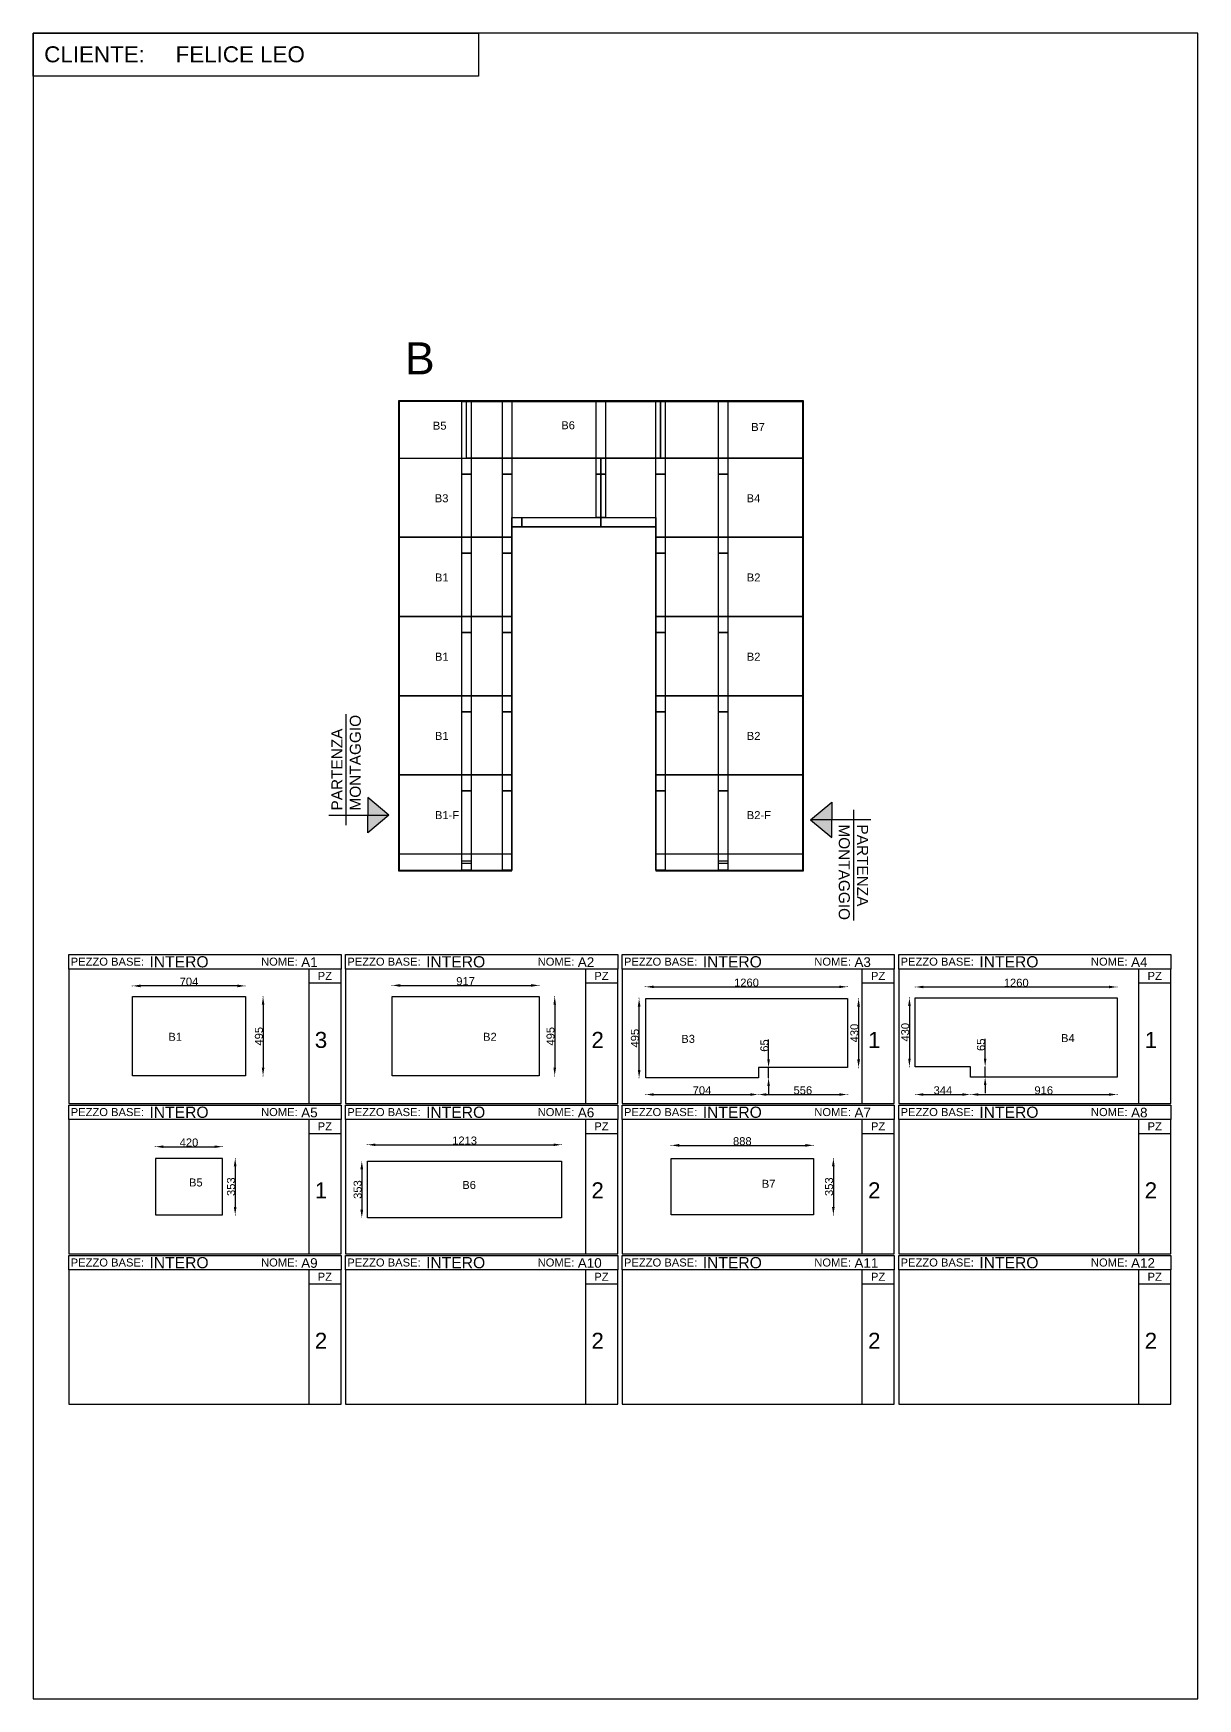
# Model space of a CAD drawing. Header units: millimetres. Extents: x -21857 to 52219, y -34656 to 2347.
# Drawn here: x 4397 to 11671, y -34656 to -24250 of the extents above; entities that cross this region are included whole.
import ezdxf

# ---------------------------------------------------------------- set-up
doc = ezdxf.new("R2010")
doc.units = ezdxf.units.MM
for name, color, linetype in [('- QUOTE', 7, 'Continuous'), ('DISTINTA PRODUZIONE', 7, 'Continuous'), ('FINESTRA', 7, 'Continuous'), ('NOTE TECNICHE', 7, 'Continuous'), ('OFFSET', 2, 'Continuous'), ('PERIMETRO', 1, 'Continuous')]:
    doc.layers.add(name, color=color, linetype=linetype)
for name, color, linetype, true_color in [('MURALI', 7, 'Continuous', 0x766a5e), ('PEZZI SU MISURA', 7, 'Continuous', 0xbb1e10), ('TABELLE TAGLIO', 7, 'Continuous', 0x7f868a)]:
    doc.layers.add(name, color=color, linetype=linetype, true_color=true_color)
doc.styles.get("Standard").update_dxf_attribs({"font": 'arial.ttf'})
doc.dimstyles.new('ISO-25', dxfattribs={"dimtxt": 50, "dimasz": 50, "dimexe": 1.25, "dimexo": 0.625, "dimtad": 1, "dimdec": 0, "dimtxsty": 'Standard', "dimcen": 2.5, "dimadec": 0, "dimazin": 0, "dimtfac": 1, "dimtdec": 0, "dimtmove": 0, "dimatfit": 3, "dimfxl": 1, "dimfxlon": 1, "dimarcsym": 0})

# ---------------------------------------------------------------- blocks, each defined once
blk = doc.blocks.new('TABELLA PEZZI')
at = {"layer": 'TABELLE TAGLIO'}
for points in [[(0, 0), (0, 90), (1700, 90), (1700, 0), (0, 0)], [(1500, -840), (1700, -840), (1700, 0), (1500, 0)], [(1700, -89), (1500, -89)]]:
    blk.add_lwpolyline(points, dxfattribs=at)
blk.add_lwpolyline([(0, -840), (1500, -840), (1500, 0), (0, 0)], close=True, dxfattribs=at)
for tag, p, height in [('DERIVAZIONE', (503, 10), 70), ('NOME', (1451, 13), 60), ('QUANTITA', (1536, -493), 100)]:
    blk.add_attdef(tag, p, '', height=height)
for s, p in [('PEZZO BASE:', (11, 21)), ('NOME:', (1200, 21)), ('PZ', (1554, -68))]:
    blk.add_text(s, height=50, dxfattribs=at).set_placement(p)
blk = doc.blocks.new('*D141')
at = {"layer": '- QUOTE', "color": 0, "lineweight": -2, "transparency": 16777216}
for p, q in [((5017, -30203), (5017, -30201)), ((5671, -30202), (5067, -30202)), ((5721, -30203), (5721, -30201))]:
    blk.add_line(p, q, dxfattribs=at)
at = {"layer": '- QUOTE', "color": 0, "transparency": 16777216}
for points in [[(5067, -30194), (5067, -30211), (5017, -30202)], [(5671, -30194), (5671, -30211), (5721, -30202)]]:
    blk.add_solid(points, dxfattribs=at)
at = {"layer": 'Defpoints', "color": 0, "transparency": 16777216}
for p in [(5017, -30202), (5017, -30269), (5721, -30269)]:
    blk.add_point(p, dxfattribs=at)
at = {"layer": '- QUOTE', "color": 0, "transparency": 16777216, "insert": (5369, -30176), "char_height": 50, "attachment_point": 5}
blk.add_mtext('704', dxfattribs=at)
blk = doc.blocks.new('*D142')
at = {"layer": '- QUOTE', "color": 0, "lineweight": -2, "transparency": 16777216}
for p, q in [((5831, -30269), (5833, -30269)), ((5832, -30319), (5832, -30714)), ((5831, -30764), (5833, -30764))]:
    blk.add_line(p, q, dxfattribs=at)
at = {"layer": '- QUOTE', "color": 0, "transparency": 16777216}
for points in [[(5824, -30319), (5840, -30319), (5832, -30269)], [(5824, -30714), (5840, -30714), (5832, -30764)]]:
    blk.add_solid(points, dxfattribs=at)
at = {"layer": 'Defpoints', "color": 0, "transparency": 16777216}
for p in [(5721, -30269), (5721, -30764), (5832, -30764)]:
    blk.add_point(p, dxfattribs=at)
at = {"layer": '- QUOTE', "color": 0, "transparency": 16777216, "insert": (5806, -30517), "char_height": 50, "attachment_point": 5, "rotation": 90}
blk.add_mtext('495', dxfattribs=at)
blk = doc.blocks.new('*D143')
at = {"layer": '- QUOTE', "color": 0, "lineweight": -2, "transparency": 16777216}
for p, q in [((6639, -30200), (6639, -30198)), ((6689, -30199), (7506, -30199)), ((7556, -30200), (7556, -30198))]:
    blk.add_line(p, q, dxfattribs=at)
at = {"layer": '- QUOTE', "color": 0, "transparency": 16777216}
for points in [[(6689, -30191), (6689, -30208), (6639, -30199)], [(7506, -30191), (7506, -30208), (7556, -30199)]]:
    blk.add_solid(points, dxfattribs=at)
at = {"layer": 'Defpoints', "color": 0, "transparency": 16777216}
for p in [(6639, -30269), (7556, -30199), (7556, -30269)]:
    blk.add_point(p, dxfattribs=at)
at = {"layer": '- QUOTE', "color": 0, "transparency": 16777216, "insert": (7097, -30173), "char_height": 50, "attachment_point": 5}
blk.add_mtext('917', dxfattribs=at)
blk = doc.blocks.new('*D144')
at = {"layer": '- QUOTE', "color": 0, "lineweight": -2, "transparency": 16777216}
for p, q in [((7653, -30269), (7655, -30269)), ((7654, -30319), (7654, -30714)), ((7653, -30764), (7655, -30764))]:
    blk.add_line(p, q, dxfattribs=at)
at = {"layer": '- QUOTE', "color": 0, "transparency": 16777216}
for points in [[(7646, -30319), (7662, -30319), (7654, -30269)], [(7646, -30714), (7662, -30714), (7654, -30764)]]:
    blk.add_solid(points, dxfattribs=at)
at = {"layer": 'Defpoints', "color": 0, "transparency": 16777216}
for p in [(7556, -30269), (7556, -30764), (7654, -30764)]:
    blk.add_point(p, dxfattribs=at)
at = {"layer": '- QUOTE', "color": 0, "transparency": 16777216, "insert": (7628, -30517), "char_height": 50, "attachment_point": 5, "rotation": 90}
blk.add_mtext('495', dxfattribs=at)
blk = doc.blocks.new('*D145')
at = {"layer": '- QUOTE', "color": 0, "lineweight": -2, "transparency": 16777216}
for p, q in [((8222, -30209), (8222, -30207)), ((8272, -30208), (9432, -30208)), ((9482, -30209), (9482, -30207))]:
    blk.add_line(p, q, dxfattribs=at)
at = {"layer": '- QUOTE', "color": 0, "transparency": 16777216}
for points in [[(8272, -30200), (8272, -30216), (8222, -30208)], [(9432, -30200), (9432, -30216), (9482, -30208)]]:
    blk.add_solid(points, dxfattribs=at)
at = {"layer": 'Defpoints', "color": 0, "transparency": 16777216}
for p in [(8222, -30282), (9482, -30208), (9482, -30282)]:
    blk.add_point(p, dxfattribs=at)
at = {"layer": '- QUOTE', "color": 0, "transparency": 16777216, "insert": (8852, -30182), "char_height": 50, "attachment_point": 5}
blk.add_mtext('1260', dxfattribs=at)
blk = doc.blocks.new('*D146')
at = {"layer": '- QUOTE', "color": 0, "lineweight": -2, "transparency": 16777216}
for p, q in [((9551, -30282), (9554, -30282)), ((9552, -30332), (9552, -30662)), ((9551, -30712), (9554, -30712))]:
    blk.add_line(p, q, dxfattribs=at)
at = {"layer": '- QUOTE', "color": 0, "transparency": 16777216}
for points in [[(9544, -30332), (9561, -30332), (9552, -30282)], [(9544, -30662), (9561, -30662), (9552, -30712)]]:
    blk.add_solid(points, dxfattribs=at)
at = {"layer": 'Defpoints', "color": 0, "transparency": 16777216}
for p in [(9482, -30282), (9482, -30712), (9552, -30712)]:
    blk.add_point(p, dxfattribs=at)
at = {"layer": '- QUOTE', "color": 0, "transparency": 16777216, "insert": (9526, -30497), "char_height": 50, "attachment_point": 5, "rotation": 90}
blk.add_mtext('430', dxfattribs=at)
blk = doc.blocks.new('*D147')
at = {"layer": '- QUOTE', "color": 0, "lineweight": -2, "transparency": 16777216}
for p, q in [((8182, -30282), (8180, -30282)), ((8181, -30727), (8181, -30332)), ((8182, -30777), (8180, -30777))]:
    blk.add_line(p, q, dxfattribs=at)
at = {"layer": '- QUOTE', "color": 0, "transparency": 16777216}
for points in [[(8173, -30332), (8190, -30332), (8181, -30282)], [(8173, -30727), (8190, -30727), (8181, -30777)]]:
    blk.add_solid(points, dxfattribs=at)
at = {"layer": 'Defpoints', "color": 0, "transparency": 16777216}
for p in [(8181, -30282), (8222, -30282), (8222, -30777)]:
    blk.add_point(p, dxfattribs=at)
at = {"layer": '- QUOTE', "color": 0, "transparency": 16777216, "insert": (8155, -30529), "char_height": 50, "attachment_point": 5, "rotation": 90}
blk.add_mtext('495', dxfattribs=at)
blk = doc.blocks.new('*D132')
at = {"layer": '- QUOTE', "color": 0, "lineweight": -2, "transparency": 16777216}
for p, q in [((8222, -30880), (8222, -30882)), ((8272, -30881), (8876, -30881)), ((8926, -30880), (8926, -30882))]:
    blk.add_line(p, q, dxfattribs=at)
at = {"layer": '- QUOTE', "color": 0, "transparency": 16777216}
for points in [[(8272, -30873), (8272, -30889), (8222, -30881)], [(8876, -30873), (8876, -30889), (8926, -30881)]]:
    blk.add_solid(points, dxfattribs=at)
at = {"layer": 'Defpoints', "color": 0, "transparency": 16777216}
for p in [(8222, -30777), (8926, -30777), (8926, -30881)]:
    blk.add_point(p, dxfattribs=at)
at = {"layer": '- QUOTE', "color": 0, "transparency": 16777216, "insert": (8574, -30855), "char_height": 50, "attachment_point": 5}
blk.add_mtext('704', dxfattribs=at)
blk = doc.blocks.new('*D133')
at = {"layer": '- QUOTE', "color": 0, "lineweight": -2, "transparency": 16777216}
for p, q in [((8990, -30662), (8990, -30538)), ((8989, -30712), (8991, -30712)), ((8989, -30777), (8991, -30777)), ((8990, -30777), (8990, -30712)), ((8990, -30827), (8990, -30877))]:
    blk.add_line(p, q, dxfattribs=at)
at = {"layer": '- QUOTE', "color": 0, "transparency": 16777216}
for points in [[(8982, -30662), (8998, -30662), (8990, -30712)], [(8982, -30827), (8998, -30827), (8990, -30777)]]:
    blk.add_solid(points, dxfattribs=at)
at = {"layer": 'Defpoints', "color": 0, "transparency": 16777216}
for p in [(8926, -30712), (8926, -30777), (8990, -30712)]:
    blk.add_point(p, dxfattribs=at)
at = {"layer": '- QUOTE', "color": 0, "transparency": 16777216, "insert": (8964, -30575), "char_height": 50, "attachment_point": 5, "rotation": 90}
blk.add_mtext('65', dxfattribs=at)
blk = doc.blocks.new('*D127')
at = {"layer": '- QUOTE', "color": 0, "lineweight": -2, "transparency": 16777216}
for p, q in [((8926, -30880), (8926, -30882)), ((8976, -30881), (9432, -30881)), ((9482, -30880), (9482, -30882))]:
    blk.add_line(p, q, dxfattribs=at)
at = {"layer": '- QUOTE', "color": 0, "transparency": 16777216}
for points in [[(8976, -30873), (8976, -30889), (8926, -30881)], [(9432, -30873), (9432, -30889), (9482, -30881)]]:
    blk.add_solid(points, dxfattribs=at)
at = {"layer": 'Defpoints', "color": 0, "transparency": 16777216}
for p in [(8926, -30712), (9482, -30712), (9482, -30881)]:
    blk.add_point(p, dxfattribs=at)
at = {"layer": '- QUOTE', "color": 0, "transparency": 16777216, "insert": (9204, -30855), "char_height": 50, "attachment_point": 5}
blk.add_mtext('556', dxfattribs=at)
blk = doc.blocks.new('*D134')
at = {"layer": '- QUOTE', "color": 0, "lineweight": -2, "transparency": 16777216}
for p, q in [((9907, -30210), (9907, -30208)), ((9957, -30209), (11117, -30209)), ((11167, -30210), (11167, -30208))]:
    blk.add_line(p, q, dxfattribs=at)
at = {"layer": '- QUOTE', "color": 0, "transparency": 16777216}
for points in [[(9957, -30201), (9957, -30217), (9907, -30209)], [(11117, -30201), (11117, -30217), (11167, -30209)]]:
    blk.add_solid(points, dxfattribs=at)
at = {"layer": 'Defpoints', "color": 0, "transparency": 16777216}
for p in [(9907, -30277), (11167, -30209), (11167, -30277)]:
    blk.add_point(p, dxfattribs=at)
at = {"layer": '- QUOTE', "color": 0, "transparency": 16777216, "insert": (10537, -30183), "char_height": 50, "attachment_point": 5}
blk.add_mtext('1260', dxfattribs=at)
blk = doc.blocks.new('*D135')
at = {"layer": '- QUOTE', "color": 0, "lineweight": -2, "transparency": 16777216}
for p, q in [((9871, -30277), (9869, -30277)), ((9870, -30327), (9870, -30657)), ((9871, -30707), (9869, -30707))]:
    blk.add_line(p, q, dxfattribs=at)
at = {"layer": '- QUOTE', "color": 0, "transparency": 16777216}
for points in [[(9862, -30327), (9878, -30327), (9870, -30277)], [(9862, -30657), (9878, -30657), (9870, -30707)]]:
    blk.add_solid(points, dxfattribs=at)
at = {"layer": 'Defpoints', "color": 0, "transparency": 16777216}
for p in [(9907, -30277), (9870, -30707), (9907, -30707)]:
    blk.add_point(p, dxfattribs=at)
at = {"layer": '- QUOTE', "color": 0, "transparency": 16777216, "insert": (9844, -30492), "char_height": 50, "attachment_point": 5, "rotation": 90}
blk.add_mtext('430', dxfattribs=at)
blk = doc.blocks.new('*D136')
at = {"layer": '- QUOTE', "color": 0, "lineweight": -2, "transparency": 16777216}
for p, q in [((9907, -30880), (9907, -30882)), ((9957, -30881), (10201, -30881)), ((10251, -30880), (10251, -30882))]:
    blk.add_line(p, q, dxfattribs=at)
at = {"layer": '- QUOTE', "color": 0, "transparency": 16777216}
for points in [[(9957, -30873), (9957, -30889), (9907, -30881)], [(10201, -30873), (10201, -30889), (10251, -30881)]]:
    blk.add_solid(points, dxfattribs=at)
at = {"layer": 'Defpoints', "color": 0, "transparency": 16777216}
for p in [(9907, -30707), (10251, -30707), (10251, -30881)]:
    blk.add_point(p, dxfattribs=at)
at = {"layer": '- QUOTE', "color": 0, "transparency": 16777216, "insert": (10079, -30855), "char_height": 50, "attachment_point": 5}
blk.add_mtext('344', dxfattribs=at)
blk = doc.blocks.new('*D137')
at = {"layer": '- QUOTE', "color": 0, "lineweight": -2, "transparency": 16777216}
for p, q in [((10343, -30657), (10343, -30534)), ((10342, -30707), (10344, -30707)), ((10342, -30772), (10344, -30772)), ((10343, -30772), (10343, -30707)), ((10343, -30822), (10343, -30872))]:
    blk.add_line(p, q, dxfattribs=at)
at = {"layer": '- QUOTE', "color": 0, "transparency": 16777216}
for points in [[(10335, -30657), (10351, -30657), (10343, -30707)], [(10335, -30822), (10351, -30822), (10343, -30772)]]:
    blk.add_solid(points, dxfattribs=at)
at = {"layer": 'Defpoints', "color": 0, "transparency": 16777216}
for p in [(10251, -30707), (10251, -30772), (10343, -30707)]:
    blk.add_point(p, dxfattribs=at)
at = {"layer": '- QUOTE', "color": 0, "transparency": 16777216, "insert": (10317, -30570), "char_height": 50, "attachment_point": 5, "rotation": 90}
blk.add_mtext('65', dxfattribs=at)
blk = doc.blocks.new('*D138')
at = {"layer": '- QUOTE', "color": 0, "lineweight": -2, "transparency": 16777216}
for p, q in [((10251, -30880), (10251, -30882)), ((10301, -30881), (11117, -30881)), ((11167, -30880), (11167, -30882))]:
    blk.add_line(p, q, dxfattribs=at)
at = {"layer": '- QUOTE', "color": 0, "transparency": 16777216}
for points in [[(10301, -30873), (10301, -30889), (10251, -30881)], [(11117, -30873), (11117, -30889), (11167, -30881)]]:
    blk.add_solid(points, dxfattribs=at)
at = {"layer": 'Defpoints', "color": 0, "transparency": 16777216}
for p in [(10251, -30772), (11167, -30772), (11167, -30881)]:
    blk.add_point(p, dxfattribs=at)
at = {"layer": '- QUOTE', "color": 0, "transparency": 16777216, "insert": (10709, -30855), "char_height": 50, "attachment_point": 5}
blk.add_mtext('916', dxfattribs=at)
blk = doc.blocks.new('*D139')
at = {"layer": '- QUOTE', "color": 0, "lineweight": -2, "transparency": 16777216}
for p, q in [((5159, -31208), (5159, -31206)), ((5209, -31207), (5529, -31207)), ((5579, -31208), (5579, -31206))]:
    blk.add_line(p, q, dxfattribs=at)
at = {"layer": '- QUOTE', "color": 0, "transparency": 16777216}
for points in [[(5209, -31199), (5209, -31215), (5159, -31207)], [(5529, -31199), (5529, -31215), (5579, -31207)]]:
    blk.add_solid(points, dxfattribs=at)
at = {"layer": 'Defpoints', "color": 0, "transparency": 16777216}
for p in [(5579, -31207), (5159, -31280), (5579, -31280)]:
    blk.add_point(p, dxfattribs=at)
at = {"layer": '- QUOTE', "color": 0, "transparency": 16777216, "insert": (5369, -31181), "char_height": 50, "attachment_point": 5}
blk.add_mtext('420', dxfattribs=at)
blk = doc.blocks.new('*D140')
at = {"layer": '- QUOTE', "color": 0, "lineweight": -2, "transparency": 16777216}
for p, q in [((5657, -31280), (5659, -31280)), ((5658, -31330), (5658, -31583)), ((5657, -31633), (5659, -31633))]:
    blk.add_line(p, q, dxfattribs=at)
at = {"layer": '- QUOTE', "color": 0, "transparency": 16777216}
for points in [[(5649, -31330), (5666, -31330), (5658, -31280)], [(5649, -31583), (5666, -31583), (5658, -31633)]]:
    blk.add_solid(points, dxfattribs=at)
at = {"layer": 'Defpoints', "color": 0, "transparency": 16777216}
for p in [(5579, -31280), (5579, -31633), (5658, -31633)]:
    blk.add_point(p, dxfattribs=at)
at = {"layer": '- QUOTE', "color": 0, "transparency": 16777216, "insert": (5632, -31457), "char_height": 50, "attachment_point": 5, "rotation": 90}
blk.add_mtext('353', dxfattribs=at)
blk = doc.blocks.new('*D128')
at = {"layer": '- QUOTE', "color": 0, "lineweight": -2, "transparency": 16777216}
for p, q in [((6484, -31196), (6484, -31194)), ((6534, -31195), (7647, -31195)), ((7697, -31196), (7697, -31194))]:
    blk.add_line(p, q, dxfattribs=at)
at = {"layer": '- QUOTE', "color": 0, "transparency": 16777216}
for points in [[(6534, -31187), (6534, -31203), (6484, -31195)], [(7647, -31187), (7647, -31203), (7697, -31195)]]:
    blk.add_solid(points, dxfattribs=at)
at = {"layer": 'Defpoints', "color": 0, "transparency": 16777216}
for p in [(7697, -31195), (6484, -31298), (7697, -31298)]:
    blk.add_point(p, dxfattribs=at)
at = {"layer": '- QUOTE', "color": 0, "transparency": 16777216, "insert": (7091, -31169), "char_height": 50, "attachment_point": 5}
blk.add_mtext('1213', dxfattribs=at)
blk = doc.blocks.new('*D129')
at = {"layer": '- QUOTE', "color": 0, "lineweight": -2, "transparency": 16777216}
for p, q in [((6450, -31298), (6448, -31298)), ((6449, -31348), (6449, -31601)), ((6450, -31651), (6448, -31651))]:
    blk.add_line(p, q, dxfattribs=at)
at = {"layer": '- QUOTE', "color": 0, "transparency": 16777216}
for points in [[(6440, -31348), (6457, -31348), (6449, -31298)], [(6440, -31601), (6457, -31601), (6449, -31651)]]:
    blk.add_solid(points, dxfattribs=at)
at = {"layer": 'Defpoints', "color": 0, "transparency": 16777216}
for p in [(6484, -31298), (6449, -31651), (6484, -31651)]:
    blk.add_point(p, dxfattribs=at)
at = {"layer": '- QUOTE', "color": 0, "transparency": 16777216, "insert": (6423, -31475), "char_height": 50, "attachment_point": 5, "rotation": 90}
blk.add_mtext('353', dxfattribs=at)
blk = doc.blocks.new('*D130')
at = {"layer": '- QUOTE', "color": 0, "lineweight": -2, "transparency": 16777216}
for p, q in [((8382, -31200), (8382, -31197)), ((8432, -31199), (9220, -31199)), ((9270, -31200), (9270, -31197))]:
    blk.add_line(p, q, dxfattribs=at)
at = {"layer": '- QUOTE', "color": 0, "transparency": 16777216}
for points in [[(8432, -31190), (8432, -31207), (8382, -31199)], [(9220, -31190), (9220, -31207), (9270, -31199)]]:
    blk.add_solid(points, dxfattribs=at)
at = {"layer": 'Defpoints', "color": 0, "transparency": 16777216}
for p in [(9270, -31199), (8382, -31280), (9270, -31280)]:
    blk.add_point(p, dxfattribs=at)
at = {"layer": '- QUOTE', "color": 0, "transparency": 16777216, "insert": (8826, -31173), "char_height": 50, "attachment_point": 5}
blk.add_mtext('888', dxfattribs=at)
blk = doc.blocks.new('*D131')
at = {"layer": '- QUOTE', "color": 0, "lineweight": -2, "transparency": 16777216}
for p, q in [((9394, -31280), (9396, -31280)), ((9395, -31330), (9395, -31583)), ((9394, -31633), (9396, -31633))]:
    blk.add_line(p, q, dxfattribs=at)
at = {"layer": '- QUOTE', "color": 0, "transparency": 16777216}
for points in [[(9386, -31330), (9403, -31330), (9395, -31280)], [(9386, -31583), (9403, -31583), (9395, -31633)]]:
    blk.add_solid(points, dxfattribs=at)
at = {"layer": 'Defpoints', "color": 0, "transparency": 16777216}
for p in [(9270, -31280), (9270, -31633), (9395, -31633)]:
    blk.add_point(p, dxfattribs=at)
at = {"layer": '- QUOTE', "color": 0, "transparency": 16777216, "insert": (9368, -31457), "char_height": 50, "attachment_point": 5, "rotation": 90}
blk.add_mtext('353', dxfattribs=at)
blk = doc.blocks.new('PARTENZA MONTAGGIO')
at = {"layer": 'NOTE TECNICHE'}
h = blk.add_hatch(color=3, dxfattribs=at)
h.dxf.hatch_style = 1
h.paths.add_polyline_path([(29.6, -347), (116.6, -274.7), (29.6, -274.7)])
h.paths.add_polyline_path([(29.6, -274.7), (116.6, -274.7), (29.6, -202.4)])
at = {"layer": 'NOTE TECNICHE', "color": 3}
for points in [[(-58.3, -315.9), (-58.3, 137.3)], [(-129.7, -274.7), (116.6, -274.7), (29.6, -202.4), (29.6, -274.7)], [(-129.7, -274.7), (116.6, -274.7), (29.6, -347), (29.6, -274.7)]]:
    blk.add_lwpolyline(points, dxfattribs=at)
at = {"layer": 'NOTE TECNICHE', "insert": (-118.7, -256.3), "char_height": 45, "attachment_point": 1, "rotation": 90}
blk.add_mtext_dynamic_manual_height_columns('PARTENZA MONTAGGIO', width=465.264, gutter_width=2326.3, heights=[0], dxfattribs=at)

msp = doc.modelspace()

# ---------------------------------------------------------------- linework, layer by layer
msp.add_lwpolyline([(4396.7, -34656.5), (11670.7, -34656.5), (11670.7, -24249.5), (4396.7, -24249.5)], close=True)
at = {"layer": 'FINESTRA'}
msp.add_lwpolyline([(4396.7, -24249.5), (7177.5, -24249.5), (7177.5, -24518.1), (4396.7, -24518.1)], close=True, dxfattribs=at)
at = {"layer": 'MURALI'}
for points in [[(7073.5, -26550.9), (7131.5, -26550.9), (7131.5, -27003.9), (7073.5, -27003.9)], [(7328.5, -26550.9), (7386.5, -26550.9), (7386.5, -27003.9), (7328.5, -27003.9)], [(7971.1, -27003.9), (7913.1, -27003.9), (7913.1, -26550.9), (7971.1, -26550.9)], [(8286.5, -26550.9), (8344.5, -26550.9), (8344.5, -27003.9), (8286.5, -27003.9)], [(8677.5, -26550.9), (8735.5, -26550.9), (8735.5, -27003.9), (8677.5, -27003.9)], [(7073.5, -27003.9), (7131.5, -27003.9), (7131.5, -27498.9), (7073.5, -27498.9)], [(7328.5, -27003.9), (7386.5, -27003.9), (7386.5, -27498.9), (7328.5, -27498.9)], [(7971.1, -27275.9), (7913.1, -27275.9), (7913.1, -27003.9), (7971.1, -27003.9)], [(8286.5, -27003.9), (8344.5, -27003.9), (8344.5, -27498.9), (8286.5, -27498.9)], [(8677.5, -27003.9), (8735.5, -27003.9), (8735.5, -27498.9), (8677.5, -27498.9)], [(7386.5, -27333.9), (7386.5, -27275.9), (7447.5, -27275.9), (7447.5, -27333.9)], [(7447.5, -27333.9), (7447.5, -27275.9), (7942.5, -27275.9), (7942.5, -27333.9)], [(7942.5, -27333.9), (7942.5, -27275.9), (8286.5, -27275.9), (8286.5, -27333.9)], [(7073.5, -27498.9), (7131.5, -27498.9), (7131.5, -27993.9), (7073.5, -27993.9)], [(7328.5, -27498.9), (7386.5, -27498.9), (7386.5, -27993.9), (7328.5, -27993.9)], [(8286.5, -27498.9), (8344.5, -27498.9), (8344.5, -27993.9), (8286.5, -27993.9)], [(8677.5, -27498.9), (8735.5, -27498.9), (8735.5, -27993.9), (8677.5, -27993.9)], [(7073.5, -27993.9), (7131.5, -27993.9), (7131.5, -28488.9), (7073.5, -28488.9)], [(7328.5, -27993.9), (7386.5, -27993.9), (7386.5, -28488.9), (7328.5, -28488.9)], [(8286.5, -27993.9), (8344.5, -27993.9), (8344.5, -28488.9), (8286.5, -28488.9)], [(8677.5, -27993.9), (8735.5, -27993.9), (8735.5, -28488.9), (8677.5, -28488.9)], [(7073.5, -28488.9), (7131.5, -28488.9), (7131.5, -28983.9), (7073.5, -28983.9)], [(7328.5, -28488.9), (7386.5, -28488.9), (7386.5, -28983.9), (7328.5, -28983.9)], [(8286.5, -28488.9), (8344.5, -28488.9), (8344.5, -28983.9), (8286.5, -28983.9)], [(8677.5, -28488.9), (8735.5, -28488.9), (8735.5, -28983.9), (8677.5, -28983.9)], [(7073.5, -28983.9), (7131.5, -28983.9), (7131.5, -29478.9), (7073.5, -29478.9)], [(7328.5, -28983.9), (7386.5, -28983.9), (7386.5, -29478.9), (7328.5, -29478.9)], [(8286.5, -28983.9), (8344.5, -28983.9), (8344.5, -29478.9), (8286.5, -29478.9)], [(8677.5, -28983.9), (8735.5, -28983.9), (8735.5, -29478.9), (8677.5, -29478.9)], [(7131.5, -29436.6), (7073.5, -29436.6), (7073.5, -29421), (7131.5, -29421)], [(8735.5, -29436.6), (8677.5, -29436.6), (8677.5, -29421), (8735.5, -29421)]]:
    msp.add_lwpolyline(points, close=True, dxfattribs=at)
at = {"layer": 'OFFSET'}
msp.add_lwpolyline([(8286.5, -29478.9), (9203.5, -29478.9), (9203.5, -26550.9), (6682.5, -26550.9), (6682.5, -29478.9), (7386.5, -29478.9)], dxfattribs=at)
at = {"layer": 'PERIMETRO'}
for points in [[(8286.5, -29483.9), (9208.5, -29483.9), (9208.5, -26545.9), (6677.5, -26545.9), (6677.5, -29483.9)], [(7386.5, -29483.9), (7386.5, -27333.9), (8286.5, -27333.9), (8286.5, -29483.9)], [(6677.5, -29483.9), (7386.5, -29483.9)]]:
    msp.add_lwpolyline(points, dxfattribs=at)
at = {"layer": 'PEZZI SU MISURA'}
for points in [[(6682.5, -26903.9), (7102.5, -26903.9), (7102.5, -26550.9), (6682.5, -26550.9), (6682.5, -26903.9)], [(7102.5, -26550.9), (8315.5, -26550.9), (8315.5, -26903.9), (7102.5, -26903.9), (7102.5, -26550.9)], [(8315.5, -26550.9), (9203.5, -26550.9), (9203.5, -26903.9), (8315.5, -26903.9), (8315.5, -26550.9)], [(7942.5, -27333.9), (7386.5, -27333.9), (7386.5, -27398.9), (6682.5, -27398.9), (6682.5, -26903.9), (7942.5, -26903.9), (7942.5, -27333.9)], [(7942.5, -26903.9), (9202.5, -26903.9), (9202.5, -27398.9), (8286.5, -27398.9), (8286.5, -27333.9), (7942.5, -27333.9), (7942.5, -26903.9)], [(9482.5, -30711.9), (8926.5, -30711.9), (8926.5, -30776.9), (8222.5, -30776.9), (8222.5, -30281.9), (9482.5, -30281.9), (9482.5, -30711.9)], [(9906.7, -30277.2), (11166.7, -30277.2), (11166.7, -30772.2), (10250.7, -30772.2), (10250.7, -30707.2), (9906.7, -30707.2), (9906.7, -30277.2)], [(5159.2, -31633.2), (5579.2, -31633.2), (5579.2, -31280.2), (5159.2, -31280.2), (5159.2, -31633.2)], [(6484.2, -31298.3), (7697.2, -31298.3), (7697.2, -31651.3), (6484.2, -31651.3), (6484.2, -31298.3)], [(8381.6, -31280.2), (9269.6, -31280.2), (9269.6, -31633.2), (8381.6, -31633.2), (8381.6, -31280.2)]]:
    msp.add_lwpolyline(points, dxfattribs=at)
for points in [[(6682.5, -27398.9), (7386.5, -27398.9), (7386.5, -27893.9), (6682.5, -27893.9)], [(8286.5, -27398.9), (9203.5, -27398.9), (9203.5, -27893.9), (8286.5, -27893.9)], [(6682.5, -27893.9), (7386.5, -27893.9), (7386.5, -28388.9), (6682.5, -28388.9)], [(8286.5, -27893.9), (9203.5, -27893.9), (9203.5, -28388.9), (8286.5, -28388.9)], [(6682.5, -28388.9), (7386.5, -28388.9), (7386.5, -28883.9), (6682.5, -28883.9)], [(8286.5, -28388.9), (9203.5, -28388.9), (9203.5, -28883.9), (8286.5, -28883.9)], [(6682.5, -28883.9), (7386.5, -28883.9), (7386.5, -29378.9), (6682.5, -29378.9)], [(8286.5, -28883.9), (9203.5, -28883.9), (9203.5, -29378.9), (8286.5, -29378.9)], [(5017.2, -30269.2), (5721.2, -30269.2), (5721.2, -30764.2), (5017.2, -30764.2)], [(6638.9, -30269.2), (7555.9, -30269.2), (7555.9, -30764.2), (6638.9, -30764.2)]]:
    msp.add_lwpolyline(points, close=True, dxfattribs=at)

# ---------------------------------------------------------------- block references
at = {"layer": 'NOTE TECNICHE', "xscale": 1.527824448659311, "yscale": 1.527824448659311, "zscale": 1.527824448659311}
msp.add_blockref('PARTENZA MONTAGGIO', (6440.5, -28714.7), dxfattribs=at)
at = {"layer": 'NOTE TECNICHE', "xscale": 1.527824448659311, "yscale": 1.527824448659311, "zscale": 1.527824448659311, "rotation": 180}
msp.add_blockref('PARTENZA MONTAGGIO', (9430.5, -29584.7), dxfattribs=at)
at = {"layer": 'TABELLE TAGLIO'}
for p, values in [((4619.2, -30096.7), {'QUANTITA': '3', 'DERIVAZIONE': 'INTERO', 'NOME': 'A1'}), ((6347.4, -30096.7), {'QUANTITA': '2', 'DERIVAZIONE': 'INTERO', 'NOME': 'A2'}), ((8075.6, -30096.7), {'QUANTITA': '1', 'DERIVAZIONE': 'INTERO', 'NOME': 'A3'}), ((9803.7, -30096.7), {'QUANTITA': '1', 'DERIVAZIONE': 'INTERO', 'NOME': 'A4'}), ((4619.2, -31036.7), {'QUANTITA': '1', 'DERIVAZIONE': 'INTERO', 'NOME': 'A5'}), ((6347.4, -31036.7), {'QUANTITA': '2', 'DERIVAZIONE': 'INTERO', 'NOME': 'A6'}), ((8075.6, -31036.7), {'QUANTITA': '2', 'DERIVAZIONE': 'INTERO', 'NOME': 'A7'}), ((9803.7, -31036.7), {'QUANTITA': '2', 'DERIVAZIONE': 'INTERO', 'NOME': 'A8'}), ((4619.2, -31976.7), {'QUANTITA': '2', 'DERIVAZIONE': 'INTERO', 'NOME': 'A9'}), ((6347.4, -31976.7), {'QUANTITA': '2', 'DERIVAZIONE': 'INTERO', 'NOME': 'A10'}), ((8075.6, -31976.7), {'QUANTITA': '2', 'DERIVAZIONE': 'INTERO', 'NOME': 'A11'}), ((9803.7, -31976.7), {'QUANTITA': '2', 'DERIVAZIONE': 'INTERO', 'NOME': 'A12'})]:
    msp.add_blockref('TABELLA PEZZI', p, dxfattribs=at).add_auto_attribs(values)

# ---------------------------------------------------------------- texts
at = {"layer": 'DISTINTA PRODUZIONE', "char_height": 50, "attachment_point": 1}
for s, insert in [('B5', (6892.5, -26676.4)), ('B6', (7694.8, -26673.9)), ('B7', (8881.4, -26684.7)), ('B3', (6904.6, -27130.1)), ('B4', (8852.8, -27130.1)), ('B1', (6905.6, -27625.1)), ('B2', (8853.8, -27625.1)), ('B1', (6905.6, -28120.1)), ('B2', (8853.8, -28120.1)), ('B1', (6905.6, -28615.1)), ('B2', (8853.8, -28615.1)), ('B1-F', (6905.6, -29110.1)), ('B2-F', (8853.8, -29110.1)), ('B1', (5240.3, -30495.4)), ('B2', (7206.2, -30495.4)), ('B3', (8444.6, -30508.1)), ('B4', (10817, -30503.4)), ('B5', (5369.2, -31405.6)), ('B6', (7076.5, -31421.2)), ('B7', (8947.5, -31413.9))]:
    msp.add_mtext_dynamic_manual_height_columns(s, width=389.083, gutter_width=1550.9, heights=[0], dxfattribs=dict(at, insert=insert))
at = {"layer": 'FINESTRA', "attachment_point": 1}
for s, width, insert, char_height in [('CLIENTE:', 1075.057, (4464.6, -24330.7), 100), ('FELICE LEO', 5202.875, (5285.7, -24330.6), 100), ('B', 5202.875, (6717.7, -26180.6), 200)]:
    msp.add_mtext_dynamic_manual_height_columns(s, width=width, gutter_width=1550.9, heights=[0], dxfattribs=dict(at, insert=insert, char_height=char_height))

# ---------------------------------------------------------------- dimensions: what is measured, and where the dimension line sits
at = {"layer": '- QUOTE'}
for base, p1, p2, picture, middle in [((5017.2, -30202.2), (5721.2, -30269.2), (5017.2, -30269.2), '*D141', (5369.2, -30176)), ((7555.9, -30199.3), (6638.9, -30269.2), (7555.9, -30269.2), '*D143', (7097.4, -30173.2)), ((9482.5, -30208.1), (8222.5, -30281.9), (9482.5, -30281.9), '*D145', (8852.5, -30181.9)), ((11166.7, -30209.1), (9906.7, -30277.2), (11166.7, -30277.2), '*D134', (10536.7, -30182.9)), ((8926.5, -30881), (8222.5, -30776.9), (8926.5, -30776.9), '*D132', (8574.5, -30854.8)), ((9482.5, -30881.1), (8926.5, -30711.9), (9482.5, -30711.9), '*D127', (9204.5, -30855)), ((10250.7, -30881.1), (9906.7, -30707.2), (10250.7, -30707.2), '*D136', (10078.7, -30854.9)), ((11166.7, -30881.1), (10250.7, -30772.2), (11166.7, -30772.2), '*D138', (10708.7, -30855)), ((5579.2, -31207.1), (5159.2, -31280.2), (5579.2, -31280.2), '*D139', (5369.2, -31181)), ((7697.2, -31195), (6484.2, -31298.3), (7697.2, -31298.3), '*D128', (7090.7, -31168.8)), ((9269.6, -31198.7), (8381.6, -31280.2), (9269.6, -31280.2), '*D130', (8825.6, -31172.5))]:
    dim = msp.add_linear_dim(base=base, p1=p1, p2=p2, dimstyle='ISO-25', dxfattribs=at)
    dim.commit()
    dim.dimension.update_dxf_attribs({"geometry": picture, "text_midpoint": middle})
for base, p1, p2, picture, middle in [((5832.1, -30764.2), (5721.2, -30269.2), (5721.2, -30764.2), '*D142', (5805.9, -30516.7)), ((7654, -30764.2), (7555.9, -30269.2), (7555.9, -30764.2), '*D144', (7627.9, -30516.7)), ((8181.3, -30281.9), (8222.5, -30776.9), (8222.5, -30281.9), '*D147', (8155.2, -30529.4)), ((9552.3, -30711.9), (9482.5, -30281.9), (9482.5, -30711.9), '*D146', (9526.1, -30496.9)), ((9870, -30707.2), (9906.7, -30277.2), (9906.7, -30707.2), '*D135', (9843.8, -30492.2)), ((8990.1, -30711.9), (8926.5, -30776.9), (8926.5, -30711.9), '*D133', (8964, -30575.2)), ((10342.9, -30707.2), (10250.7, -30772.2), (10250.7, -30707.2), '*D137', (10316.8, -30570.5)), ((5657.8, -31633.2), (5579.2, -31280.2), (5579.2, -31633.2), '*D140', (5631.6, -31456.7)), ((6448.8, -31651.3), (6484.2, -31298.3), (6484.2, -31651.3), '*D129', (6422.6, -31474.8)), ((9394.6, -31633.2), (9269.6, -31280.2), (9269.6, -31633.2), '*D131', (9368.4, -31456.7))]:
    dim = msp.add_linear_dim(base=base, p1=p1, p2=p2, angle=90, dimstyle='ISO-25', dxfattribs=at)
    dim.commit()
    dim.dimension.update_dxf_attribs({"geometry": picture, "text_midpoint": middle})

doc.saveas('drawing.dxf')
